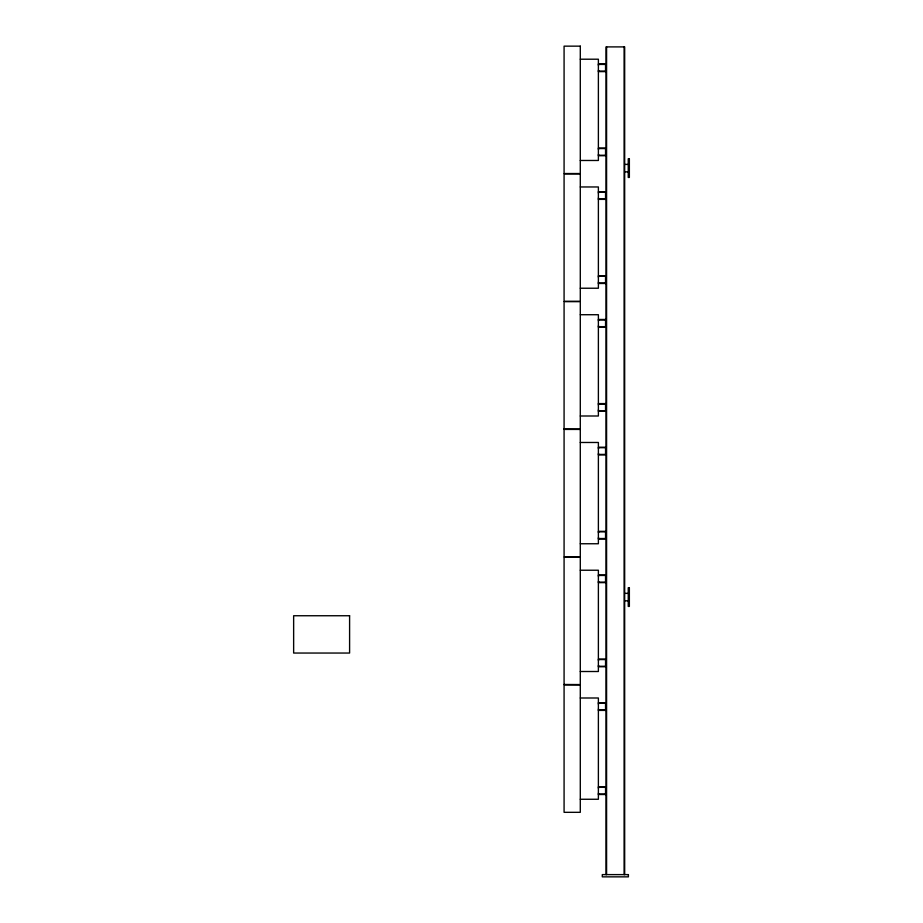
<?xml version="1.0" encoding="UTF-8"?>
<svg xmlns="http://www.w3.org/2000/svg" width="923" height="923" viewBox="0 0 923 923"><rect width="100%" height="100%" fill="white"/><g stroke="black" fill="none" stroke-linecap="round" stroke-linejoin="round"><path stroke-width="1.38" d="M580.29 59.21L598.381 59.21L598.381 160.475L580.29 160.475M598.381 63.964L606.019 63.964M598.381 64.425L605.557 64.425M598.381 65.268L598.842 64.425M598.381 70.298L598.842 71.14M598.381 71.14L605.557 71.14M598.381 71.613L606.019 71.613M598.381 148.072L606.019 148.072M598.381 148.545L605.557 148.545M598.381 149.376L598.842 148.545M598.381 154.418L598.842 155.26M598.381 155.26L605.557 155.26M598.381 155.722L606.019 155.722M624.675 164.398L628.24 164.398M624.675 171.851L628.24 171.851M580.29 186.965L598.381 186.965L598.381 288.23L580.29 288.23M598.381 191.719L606.019 191.719M598.381 192.18L605.557 192.18M598.381 193.022L598.842 192.18M598.381 198.064L598.842 198.895M598.381 198.895L605.557 198.895M598.381 199.368L606.019 199.368M598.381 275.827L606.019 275.827M598.381 276.3L605.557 276.3M598.381 277.142L598.842 276.3M598.381 282.173L598.842 283.015M598.381 283.015L605.557 283.015M598.381 283.476L606.019 283.476M580.29 314.72L598.381 314.72L598.381 415.996L580.29 415.996M598.381 319.473L606.019 319.473M598.381 319.946L605.557 319.946M598.381 320.777L598.842 319.946M598.381 325.819L598.842 326.661M598.381 326.661L605.557 326.661M598.381 327.123L606.019 327.123M598.381 403.593L606.019 403.593M598.381 404.055L605.557 404.055M598.381 404.897L598.842 404.055M598.381 409.927L598.842 410.77M598.381 410.77L605.557 410.77M598.381 411.231L606.019 411.231M563.988 428.964L580.29 429.045L580.29 301.659L564.08 301.659L564.08 429.045M580.29 442.475L598.381 442.475L598.381 543.751L580.29 543.751M598.381 447.228L606.019 447.228M598.381 447.701L605.557 447.701M598.381 448.543L598.842 447.701M598.381 453.574L598.842 454.416M598.381 454.416L605.557 454.416M598.381 454.877L606.019 454.877M598.381 531.348L606.019 531.348M598.381 531.81L605.557 531.81M598.381 532.652L598.842 531.81M598.381 537.694L598.842 538.524M598.381 538.524L605.557 538.524M598.381 538.997L606.019 538.997M580.29 570.229L598.381 570.229L598.381 671.506L580.29 671.506M598.381 574.994L606.019 574.994M598.381 575.456L605.557 575.456M598.381 576.298L598.842 575.456M598.381 581.328L598.842 582.171M598.381 582.171L605.557 582.171M598.381 582.632L606.019 582.632M624.675 593.362L628.24 593.362M624.675 600.815L628.24 600.815M598.381 659.103L606.019 659.103M598.381 659.564L605.557 659.564M598.381 660.407L598.842 659.564M598.381 665.448L598.842 666.279M598.381 666.279L605.557 666.279M598.381 666.752L606.019 666.752M563.988 684.485L580.29 684.566L580.29 557.18L564.08 557.18L564.08 684.566M580.29 697.996L598.381 697.996L598.381 799.26L580.29 799.26M598.381 702.749L606.019 702.749M598.381 703.211L605.557 703.211M598.381 704.053L598.842 703.211M598.381 709.083L598.842 709.925M598.381 709.925L605.557 709.925M598.381 710.398L606.019 710.398M598.381 786.858L606.019 786.858M598.381 787.331L605.557 787.331M598.381 788.161L598.842 787.331M598.381 793.203L598.842 794.045M598.381 794.045L605.557 794.045M598.381 794.507L606.019 794.507M624.675 874.612L624.675 46.9L606.019 46.9L606.019 874.612M624.11 46.9L624.11 874.612M606.584 46.9L606.584 874.612M605.557 63.964L605.557 71.613M605.557 148.072L605.557 155.722M605.557 191.719L605.557 199.368M605.557 275.827L605.557 283.476M605.557 319.473L605.557 327.123M605.557 403.593L605.557 411.231M605.557 447.228L605.557 454.877M605.557 531.348L605.557 538.997M605.557 574.994L605.557 582.632M605.557 659.103L605.557 666.752M605.557 702.749L605.557 710.398M605.557 786.858L605.557 794.507M580.29 46.15L564.08 46.15L564.08 173.536L580.29 173.536L580.29 46.15M629.359 158.802L628.24 158.802L628.24 177.447L629.359 177.447L629.359 158.802M580.29 173.905L564.08 173.905L564.08 301.29L580.29 301.29L580.29 173.905M580.29 429.426L564.08 429.426L564.08 556.8L580.29 556.8L580.29 429.426M629.359 587.766L628.24 587.766L628.24 606.411L629.359 606.411L629.359 587.766M349.598 615.745L293.641 615.745L293.641 653.046L349.598 653.046L349.598 615.745M580.29 684.935L564.08 684.935L564.08 812.321L580.29 812.321L580.29 684.935M628.401 874.612L602.292 874.612L602.292 876.85L628.401 876.85L628.401 874.612"/></g></svg>
